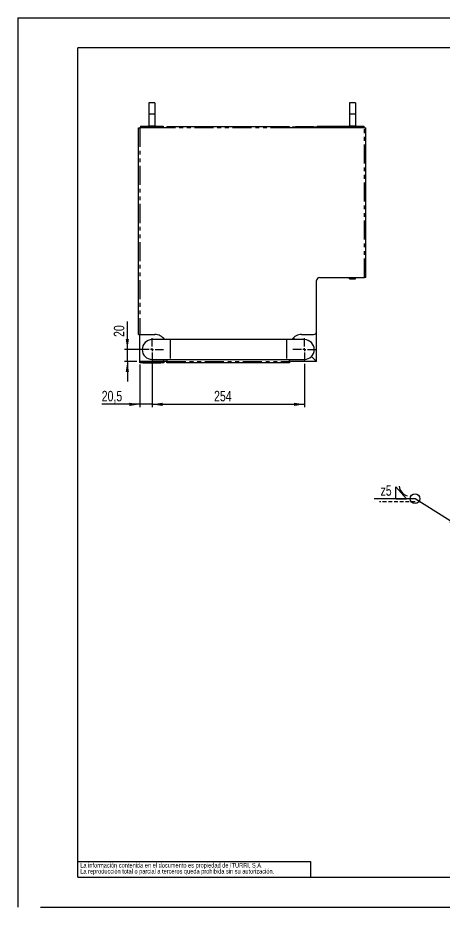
# Model space of a CAD drawing. Extents: x 0 to 1680, y 0 to 1188.
# Drawn here: x 0 to 569, y 0 to 1188 of the extents above; entities that cross this region are included whole.
import ezdxf

# ---------------------------------------------------------------- set-up
doc = ezdxf.new("R2010")
doc.units = 0
doc.header["$LTSCALE"] = 4
doc.linetypes.add('HIDDEN', pattern=[1.905, 1.27, -0.635])
doc.linetypes.add('PHANTOM', pattern=[12.7, 6.35, -1.27, 1.27, -1.27, 1.27, -1.27])
doc.layers.get('0').update_dxf_attribs({"linetype": 'CONTINUOUS'})
doc.layers.add('FORMATO', color=7, linetype='CONTINUOUS')
doc.layers.add('SLD-0', color=179, linetype='CONTINUOUS')
doc.styles.add('SLDTEXTSTYLE1', font='TXT', dxfattribs={"width": 0.75})
doc.dimstyles.new('SLDDIMSTYLE1', dxfattribs={"dimtxt": 0.18, "dimasz": 14, "dimexe": 0, "dimexo": 0.0625, "dimgap": 0, "dimtad": 0, "dimtih": 1, "dimtoh": 1, "dimdec": 0, "dimrnd": 1e-09, "dimzin": 0, "dimdsep": 46, "dimtxsty": 'Standard', "dimsah": 1, "dimcen": 0.09, "dimadec": 0, "dimazin": 0, "dimtfac": 14, "dimtdec": 0, "dimtofl": 0, "dimtmove": 0, "dimatfit": 3, "dimfxl": 1, "dimtolj": 1, "dimtzin": 0, "dimarcsym": 0})
doc.dimstyles.new('SLDDIMSTYLE2', dxfattribs={"dimtxt": 14, "dimasz": 14, "dimexe": 0, "dimexo": 0.0625, "dimgap": 3.5, "dimtad": 1, "dimdec": 1, "dimlfac": 0.714286, "dimrnd": 1e-09, "dimzin": 12, "dimdsep": 46, "dimtxsty": 'SLDTEXTSTYLE1', "dimsah": 1, "dimcen": 0.09, "dimadec": 0, "dimazin": 0, "dimtfac": 1, "dimtdec": 1, "dimtmove": 0, "dimatfit": 0, "dimfxl": 1, "dimtolj": 1, "dimtzin": 12, "dimarcsym": 0})
doc.dimstyles.new('SLDDIMSTYLE3', dxfattribs={"dimtxt": 14, "dimasz": 14, "dimexe": 0, "dimexo": 0.0625, "dimgap": 3.5, "dimtad": 1, "dimdec": 1, "dimlfac": 0.714286, "dimrnd": 1e-09, "dimzin": 12, "dimdsep": 46, "dimtxsty": 'SLDTEXTSTYLE1', "dimsah": 1, "dimcen": 0.09, "dimadec": 0, "dimazin": 0, "dimtfac": 1, "dimtdec": 1, "dimtofl": 0, "dimtmove": 0, "dimatfit": 3, "dimfxl": 1, "dimtolj": 1, "dimtzin": 12, "dimarcsym": 0})

# ---------------------------------------------------------------- blocks, each defined once
blk = doc.blocks.new('SW_NOTE_0_3')
at = {"layer": 'SLD-0', "color": 0, "char_height": 6, "attachment_point": 1, "style": 'SLDTEXTSTYLE1'}
for s, insert in [('La información contenida en el documento es propiedad de ITURRI, S.A.', (0, 7.7)), ('La reproducción total o parcial a terceros queda prohibida sin su autorización.', (0, -0.3))]:
    blk.add_mtext(s, dxfattribs=dict(at, insert=insert))
blk = doc.blocks.new('SW_SYMBOL_WELD_FILL')
at = {"layer": 'FORMATO', "color": 0}
for p, q in [((400, 0), (400, 3600)), ((400, 3600), (3600, 0)), ((400, 0), (3600, 0))]:
    blk.add_line(p, q, dxfattribs=at)
blk = doc.blocks.new('SW_SYMBOL_WLDSI_FCNC')
at = {"layer": 'FORMATO', "color": 0}
blk.add_arc((5100, 4275), 3600, 188, 252, dxfattribs=at)
blk = doc.blocks.new('SW_WELDSYMBOL_20')
at = {"layer": 'FORMATO', "color": 0}
blk.add_line((0, 0), (-54.5, 0), dxfattribs=at)
at = {"layer": 'FORMATO', "color": 0, "linetype": 'HIDDEN'}
blk.add_line((0, -4), (-47.3, -4), dxfattribs=at)
at = {"layer": 'FORMATO', "color": 0}
blk.add_circle((0, 0), 6.48, dxfattribs=at)
at = {"layer": 'FORMATO', "color": 0, "xscale": 0.004470703125, "yscale": 0.004470703125, "zscale": 0.004470703125}
for name, p in [('SW_SYMBOL_WELD_FILL', (-27.3, 0)), ('SW_SYMBOL_WLDSI_FCNC', (-28.2, 0))]:
    blk.add_blockref(name, p, dxfattribs=at)
at = {"layer": 'FORMATO', "color": 0, "insert": (-46, 18), "char_height": 14, "attachment_point": 1, "style": 'SLDTEXTSTYLE1'}
blk.add_mtext('z5', dxfattribs=at)
blk = doc.blocks.new('_D')
at = {"layer": 'FORMATO', "color": 52, "transparency": 16777216}
for p, q in [((179.2, 740.9), (179.2, 667.7)), ((162.8, 724.9), (162.8, 667.7)), ((162.8, 671.7), (112, 671.7)), ((179.2, 671.7), (162.8, 671.7)), ((179.2, 671.7), (206.1, 671.7))]:
    blk.add_line(p, q, dxfattribs=at)
for points in [[(162.8, 671.7), (148.8, 673.8), (148.8, 669.5)], [(179.2, 671.7), (193.2, 669.5), (193.2, 673.8)]]:
    blk.add_solid(points, dxfattribs=at)
at = {"layer": 'FORMATO', "color": 52, "transparency": 16777216, "insert": (112, 689.7), "char_height": 14, "attachment_point": 1, "style": 'SLDTEXTSTYLE1'}
blk.add_mtext('20,5', dxfattribs=at)
blk = doc.blocks.new('_D_1')
at = {"layer": 'FORMATO', "color": 52, "transparency": 16777216}
for p, q in [((146.2, 744.9), (146.2, 782.3)), ((175.2, 744.9), (142.2, 744.9)), ((146.2, 728.9), (146.2, 744.9)), ((158.8, 728.9), (142.2, 728.9)), ((146.2, 728.9), (146.2, 702))]:
    blk.add_line(p, q, dxfattribs=at)
for points in [[(146.2, 744.9), (148.3, 758.9), (144, 758.9)], [(146.2, 728.9), (144, 714.9), (148.3, 714.9)]]:
    blk.add_solid(points, dxfattribs=at)
at = {"layer": 'FORMATO', "color": 52, "transparency": 16777216, "insert": (128.1, 761.7), "char_height": 14, "attachment_point": 1, "rotation": 90, "style": 'SLDTEXTSTYLE1'}
blk.add_mtext('20', dxfattribs=at)
blk = doc.blocks.new('_D_2')
at = {"layer": 'FORMATO', "color": 7, "transparency": 16777216}
for p, q in [((179.2, 725.7), (179.2, 667.7)), ((382.4, 725.7), (382.4, 667.7)), ((179.2, 671.7), (382.4, 671.7))]:
    blk.add_line(p, q, dxfattribs=at)
for points in [[(179.2, 671.7), (193.2, 669.5), (193.2, 673.8)], [(382.4, 671.7), (368.4, 673.8), (368.4, 669.5)]]:
    blk.add_solid(points, dxfattribs=at)
at = {"layer": 'FORMATO', "color": 7, "transparency": 16777216, "insert": (261.9, 689.7), "char_height": 14, "attachment_point": 1, "style": 'SLDTEXTSTYLE1'}
blk.add_mtext('254', dxfattribs=at)
blk = doc.blocks.new('SW_CENTERMARKSYMBOL_0')
at = {"layer": 'FORMATO', "color": 0}
for p, q in [((0, 4), (0, 15.2)), ((-4, 0), (-15.2, 0)), ((0, 0), (-2, 0)), ((0, 0), (0, 2)), ((0, 0), (0, -2)), ((0, 0), (2, 0)), ((4, 0), (15.2, 0)), ((0, -4), (0, -15.2))]:
    blk.add_line(p, q, dxfattribs=at)
blk = doc.blocks.new('SW_CENTERMARKSYMBOL_1')
at = {"layer": 'FORMATO', "color": 0}
for p, q in [((0, 4), (0, 15.2)), ((-4, 0), (-15.2, 0)), ((0, 0), (-2, 0)), ((0, 0), (0, 2)), ((0, 0), (0, -2)), ((0, 0), (2, 0)), ((4, 0), (15.2, 0)), ((0, -4), (0, -15.2))]:
    blk.add_line(p, q, dxfattribs=at)

msp = doc.modelspace()

# ---------------------------------------------------------------- linework, layer by layer
at = {"color": 7, "linetype": 'Continuous'}
for p, q in [((0, 1188), (1680, 1188)), ((0, 1188), (0, -0.01)), ((1640, 1148), (80, 1148)), ((80, 40), (80, 1148)), ((182.79, 1074.49), (174.79, 1074.49)), ((174.79, 1074.49), (174.79, 1059.29)), ((182.79, 1074.49), (182.79, 1059.29)), ((450.79, 1074.49), (442.79, 1074.49)), ((442.79, 1074.49), (442.79, 1059.29)), ((450.79, 1074.49), (450.79, 1059.29)), ((174.79, 1059.29), (174.79, 1043.29)), ((182.79, 1059.29), (182.79, 1043.29)), ((442.79, 1059.29), (442.79, 1043.29)), ((450.79, 1059.29), (450.79, 1043.29)), ((161.19, 1040.89), (162.79, 1040.89)), ((161.19, 764.89), (161.19, 1040.89)), ((198.79, 1040.89), (162.79, 1040.89)), ((163.59, 1043.29), (193.99, 1043.29)), ((163.59, 1043.29), (163.59, 1040.89)), ((182.79, 1043.29), (174.79, 1043.29)), ((193.99, 1043.29), (193.99, 1040.89)), ((362.79, 1042.49), (198.79, 1042.49)), ((198.79, 1040.89), (198.79, 1042.49)), ((362.79, 1042.49), (362.79, 1040.89)), ((462.79, 1040.89), (362.79, 1040.89)), ((366.79, 1040.89), (366.79, 1042.49)), ((366.79, 1042.49), (370.79, 1042.49)), ((394.79, 1042.49), (370.79, 1042.49)), ((394.79, 1042.49), (398.79, 1042.49)), ((398.79, 1042.49), (398.79, 1040.89)), ((399.59, 1043.29), (399.59, 1040.89)), ((399.59, 1043.29), (461.99, 1043.29)), ((450.79, 1043.29), (442.79, 1043.29)), ((461.99, 1043.29), (461.99, 1040.89)), ((462.79, 1040.89), (464.39, 1040.89)), ((464.39, 840.89), (464.39, 1040.89)), ((398.79, 768.89), (398.79, 836.89)), ((402.79, 840.89), (462.79, 840.89)), ((442.79, 839.29), (442.79, 840.89)), ((442.79, 839.29), (450.79, 839.29)), ((450.79, 839.29), (450.79, 840.89)), ((464.39, 840.89), (462.79, 840.89)), ((161.19, 764.89), (162.79, 764.89)), ((162.79, 764.89), (182.79, 764.89)), ((162.79, 728.89), (162.79, 764.89)), ((378.79, 764.89), (394.79, 764.89)), ((398.79, 728.89), (398.79, 768.89)), ((203.19, 758.09), (179.19, 758.09)), ((194.79, 758.09), (194.79, 759.48)), ((358.39, 758.09), (203.19, 758.09)), ((382.39, 758.09), (358.39, 758.09)), ((369.59, 758.09), (367.48, 760.21)), ((162.79, 727.29), (162.79, 728.89)), ((194.79, 728.89), (162.79, 728.89)), ((166.79, 727.29), (162.79, 727.29)), ((166.79, 728.89), (190.79, 728.89)), ((166.79, 727.29), (190.79, 727.29)), ((179.19, 731.69), (203.19, 731.69)), ((194.79, 727.29), (190.79, 727.29)), ((194.79, 728.89), (194.79, 731.69)), ((194.79, 728.89), (194.79, 727.29)), ((198.79, 728.89), (194.79, 728.89)), ((198.79, 731.69), (198.79, 728.89)), ((198.79, 727.29), (198.79, 728.89)), ((362.79, 727.29), (198.79, 727.29)), ((203.19, 731.69), (358.39, 731.69)), ((358.39, 731.69), (382.39, 731.69)), ((362.79, 728.89), (362.79, 731.69)), ((362.79, 728.89), (362.79, 727.29)), ((398.79, 728.89), (362.79, 728.89)), ((398.79, 728.89), (391.92, 735.76)), ((80, 40), (1640, 40)), ((30.12, 0), (1680, 0))]:
    msp.add_line(p, q, dxfattribs=at)
at = {"color": 8, "linetype": 'PHANTOM'}
for p, q in [((182.79, 1059.29), (174.79, 1059.29)), ((450.79, 1059.29), (442.79, 1059.29)), ((162.79, 1040.89), (162.79, 764.89)), ((362.79, 1040.89), (198.79, 1040.89)), ((370.79, 1042.49), (370.79, 1040.89)), ((394.79, 1040.89), (394.79, 1042.49)), ((462.79, 840.89), (462.79, 1040.89)), ((203.19, 758.09), (203.19, 731.69)), ((358.39, 758.09), (358.39, 731.69)), ((166.79, 728.89), (166.79, 727.29)), ((190.79, 727.29), (190.79, 728.89)), ((198.79, 728.89), (362.79, 728.89))]:
    msp.add_line(p, q, dxfattribs=at)
at = {"color": 7, "linetype": 'Continuous'}
for centre, radius, start, end in [((402.79, 836.89), 4, 90, 180), ((182.79, 748.89), 16, 35.09963, 90), ((378.79, 748.89), 16, 90, 144.90037), ((394.79, 768.89), 4, 270, 0), ((179.19, 744.89), 13.2, 90, 270), ((382.39, 744.89), 13.2, 270, 90)]:
    msp.add_arc(centre, radius, start, end, dxfattribs=at)
at = {"layer": 'SLD-0'}
for p, q in [((80.01, 60.98), (390.51, 60.98)), ((390.51, 60.98), (390.51, 40))]:
    msp.add_line(p, q, dxfattribs=at)

# ---------------------------------------------------------------- block references
at = {"layer": 'FORMATO', "color": 7}
for name, p in [('SW_CENTERMARKSYMBOL_0', (179.19, 744.89)), ('SW_CENTERMARKSYMBOL_1', (382.39, 744.89))]:
    msp.add_blockref(name, p, dxfattribs=at)
at = {"layer": 'FORMATO', "color": 52}
msp.add_blockref('SW_WELDSYMBOL_20', (530.09, 545.58), dxfattribs=at)
at = {"layer": 'SLD-0'}
msp.add_blockref('SW_NOTE_0_3', (83.35, 51.28), dxfattribs=at)

# ---------------------------------------------------------------- dimensions: what is measured, and where the dimension line sits
at = {"layer": 'FORMATO', "color": 52}
dim = msp.add_linear_dim(base=(146.17, 744.89), p1=(162.79, 728.89), p2=(179.19, 744.89), angle=90, dimstyle='SLDDIMSTYLE2', dxfattribs=at)
dim.commit()
dim.dimension.update_dxf_attribs({"geometry": '_D_1', "text_midpoint": (146.17, 772), "dimtype": 160})
dim = msp.add_linear_dim(base=(162.79, 671.69), p1=(179.19, 744.89), p2=(162.79, 728.89), dimstyle='SLDDIMSTYLE2', dxfattribs=at)
dim.commit()
dim.dimension.update_dxf_attribs({"geometry": '_D', "text_midpoint": (130.07, 671.69), "dimtype": 160})
at = {"layer": 'FORMATO', "color": 7}
dim = msp.add_linear_dim(base=(382.39, 671.69), p1=(179.19, 729.69), p2=(382.39, 729.69), dimstyle='SLDDIMSTYLE3', dxfattribs=at)
dim.commit()
dim.dimension.update_dxf_attribs({"geometry": '_D_2', "text_midpoint": (277.42, 671.69), "dimtype": 160})

# ---------------------------------------------------------------- leaders
at = {"layer": 'FORMATO', "color": 52}
msp.add_leader([(588.91, 508.5), (530.09, 545.58)], dimstyle='SLDDIMSTYLE1', dxfattribs=at)

doc.saveas('drawing.dxf')
